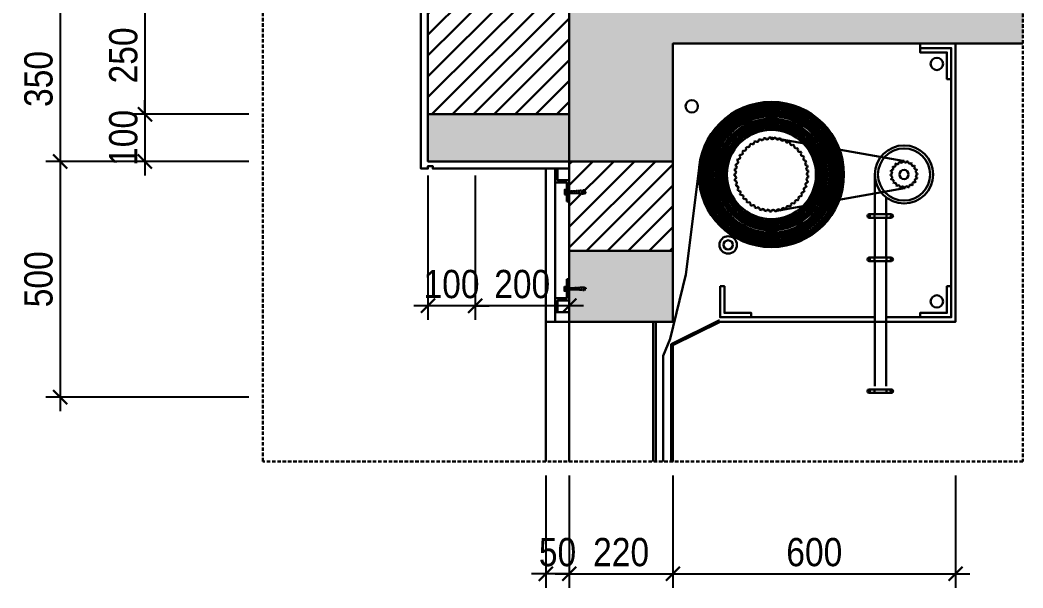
# Model space of a CAD drawing. Header units: millimetres. Extents: x -82962 to 19744, y -138000 to 4535.
# Drawn here: x 1820 to 3948, y -92287 to -91082 of the extents above; entities that cross this region are included whole.
import ezdxf

# ---------------------------------------------------------------- set-up
doc = ezdxf.new("R2010")
doc.units = ezdxf.units.MM
doc.header["$LTSCALE"] = 1000
doc.header["$MEASUREMENT"] = 0
doc.header["$PDMODE"] = 3
doc.linetypes.add('HIDDEN', pattern=[0.375, 0.25, -0.125])
doc.layers.get('0').update_dxf_attribs({"lineweight": 30})
doc.layers.get('DEFPOINTS').update_dxf_attribs({"color": 4, "lineweight": 30})
doc.layers.add('DIM KT', color=9, linetype='Continuous')
doc.layers.add('NETDUT', color=8, linetype='Continuous')
doc.layers.add('THAY', color=4, linetype='Continuous', lineweight=30)
doc.styles.add('ARIAL', font='arial.ttf', dxfattribs={"width": 0.85})
doc.linetypes.add('FENCELINE2', pattern='A,0.25,-0.1,[132,ltypeshp.shx,S=0.1,R=0,X=-0.1,Y=0],-0.1,1', length=1.45)
doc.linetypes.add('ZIGZAG', pattern='A,0.0001,-0.2,[131,ltypeshp.shx,S=0.2,R=0,X=-0.2,Y=0],-0.4,[131,ltypeshp.shx,S=0.2,R=180,X=0.2,Y=0],-0.2', length=0.8001)
doc.dimstyles.new('DIM 1-100', dxfattribs={"dimscale": 0, "dimtxt": 2, "dimasz": 1, "dimexe": 1, "dimexo": 1, "dimgap": 0.5, "dimtad": 1, "dimdec": 4, "dimrnd": 1, "dimdsep": 46, "dimtxsty": 'ARIAL', "dimblk1": 'ARCHTICK', "dimblk2": 'ARCHTICK', "dimsah": 1, "dimcen": 2, "dimdle": 1, "dimclrd": 9, "dimclre": 9, "dimclrt": 1, "dimadec": 0, "dimazin": 0, "dimtfac": 1, "dimtdec": 4, "dimtix": 1, "dimtmove": 2, "dimatfit": 3, "dimldrblk": 'DOT', "dimfxl": 1, "dimtvp": 1, "dimtolj": 1, "dimarcsym": 0})

# ---------------------------------------------------------------- blocks, each defined once
blk = doc.blocks.new('OC')
at = {"layer": 'DIM KT', "ltscale": 0.2}
for p, q in [((-892.4, -91809.8), (-887.4, -91809.8)), ((-892.4, -91814.2), (-887.4, -91814.2))]:
    blk.add_line(p, q, dxfattribs=at)
blk.add_lwpolyline([(-892.4, -91806.9), (-887.4, -91806.9), (-887.4, -91816.9), (-892.4, -91816.9)], close=True, dxfattribs=at)
at = {"layer": 'NETDUT', "linetype": 'HIDDEN', "ltscale": 0.01}
for p, q in [((-887.4, -91809.9), (-847.4, -91809.9)), ((-887.4, -91813.9), (-847.4, -91813.9)), ((-850.6, -91807.9), (-850.6, -91811.9)), ((-850.6, -91809.9), (-850.6, -91813.9)), ((-850.6, -91811.9), (-850.6, -91815.9)), ((-847.4, -91809.9), (-847.4, -91813.9))]:
    blk.add_line(p, q, dxfattribs=at)
for centre, start, end in [((-879.9, -91596.9), 269.3144, 277.887), ((-879.9, -92026.9), 82.113, 90.6856)]:
    blk.add_arc(centre, 213, start, end, dxfattribs=at)
blk = doc.blocks.new('_ARCHTICK')
at = {"color": 0, "linetype": 'ByBlock', "const_width": 0.15}
blk.add_lwpolyline([(-0.5, -0.5), (0.5, 0.5)], dxfattribs=at)
blk = doc.blocks.new('*D738')
at = {"layer": 'DEFPOINTS', "color": 0, "ltscale": 0.2, "transparency": 16777216}
for p in [(2335, -91031.9), (1904.5, -91381.9), (2335, -91381.9)]:
    blk.add_point(p, dxfattribs=at)
at = {"layer": 'THAY', "color": 9, "lineweight": -2, "ltscale": 0.2, "transparency": 16777216}
for p, q in [((1904.5, -91001.9), (1904.5, -91411.9)), ((2305, -91031.9), (1874.5, -91031.9)), ((2305, -91381.9), (1874.5, -91381.9))]:
    blk.add_line(p, q, dxfattribs=at)
at = {"layer": 'THAY', "color": 9, "lineweight": -2, "ltscale": 0.2, "transparency": 16777216, "xscale": 30, "yscale": 30, "zscale": 30}
for p, rotation in [((1904.5, -91031.9), 90), ((1904.5, -91381.9), 270)]:
    blk.add_blockref('_ARCHTICK', p, dxfattribs=dict(at, rotation=rotation))
at = {"layer": 'THAY', "color": 1, "ltscale": 0.2, "transparency": 16777216, "insert": (1858.9, -91206.9), "char_height": 60, "attachment_point": 5, "rotation": 90, "style": 'ARIAL'}
blk.add_mtext('\\A1;350', dxfattribs=at)
blk = doc.blocks.new('_DOT')
at = {"color": 0, "linetype": 'ByBlock', "ltscale": 10}
blk.add_line((-0.5, 0), (-1, 0), dxfattribs=at)
at = {"color": 0, "linetype": 'ByBlock', "ltscale": 10, "const_width": 0.5}
blk.add_lwpolyline([(-0.25, 0, 1), (0.25, 0, 1)], format="xyb", close=True, dxfattribs=at)
blk = doc.blocks.new('*D739')
at = {"layer": 'DEFPOINTS', "color": 0, "ltscale": 0.2, "transparency": 16777216}
for p in [(2335, -91031.9), (2084.5, -91281.9), (2335, -91281.9)]:
    blk.add_point(p, dxfattribs=at)
at = {"layer": 'THAY', "color": 9, "lineweight": -2, "ltscale": 0.2, "transparency": 16777216}
for p, q in [((2084.5, -91001.9), (2084.5, -91311.9)), ((2305, -91031.9), (2054.5, -91031.9)), ((2305, -91281.9), (2054.5, -91281.9))]:
    blk.add_line(p, q, dxfattribs=at)
at = {"layer": 'THAY', "color": 9, "lineweight": -2, "ltscale": 0.2, "transparency": 16777216, "xscale": 30, "yscale": 30, "zscale": 30}
for p, rotation in [((2084.5, -91031.9), 90), ((2084.5, -91281.9), 270)]:
    blk.add_blockref('_ARCHTICK', p, dxfattribs=dict(at, rotation=rotation))
at = {"layer": 'THAY', "color": 1, "ltscale": 0.2, "transparency": 16777216, "insert": (2038.9, -91156.9), "char_height": 60, "attachment_point": 5, "rotation": 90, "style": 'ARIAL'}
blk.add_mtext('\\A1;250', dxfattribs=at)
blk = doc.blocks.new('*D740')
at = {"layer": 'DEFPOINTS', "color": 0, "ltscale": 0.2, "transparency": 16777216}
for p in [(2335, -91281.9), (2084.5, -91381.9), (2335, -91381.9)]:
    blk.add_point(p, dxfattribs=at)
at = {"layer": 'THAY', "color": 9, "lineweight": -2, "ltscale": 0.2, "transparency": 16777216}
for p, q in [((2084.5, -91281.9), (2084.5, -91251.9)), ((2305, -91281.9), (2054.5, -91281.9)), ((2084.5, -91281.9), (2084.5, -91381.9)), ((2305, -91381.9), (2054.5, -91381.9)), ((2084.5, -91381.9), (2084.5, -91411.9))]:
    blk.add_line(p, q, dxfattribs=at)
at = {"layer": 'THAY', "color": 9, "lineweight": -2, "ltscale": 0.2, "transparency": 16777216, "xscale": 30, "yscale": 30, "zscale": 30}
for p, rotation in [((2084.5, -91281.9), 270), ((2084.5, -91381.9), 90)]:
    blk.add_blockref('_ARCHTICK', p, dxfattribs=dict(at, rotation=rotation))
at = {"layer": 'THAY', "color": 1, "ltscale": 0.2, "transparency": 16777216, "insert": (2038.9, -91331.9), "char_height": 60, "attachment_point": 5, "rotation": 90, "style": 'ARIAL'}
blk.add_mtext('\\A1;100', dxfattribs=at)
blk = doc.blocks.new('*D771')
at = {"layer": 'DEFPOINTS', "color": 0, "ltscale": 0.2, "transparency": 16777216}
for p in [(2985.3, -92018.5), (3205.3, -92018.5), (3205.3, -92256.8)]:
    blk.add_point(p, dxfattribs=at)
at = {"layer": 'THAY', "color": 9, "lineweight": -2, "ltscale": 0.2, "transparency": 16777216}
for p, q in [((2985.3, -92048.5), (2985.3, -92286.8)), ((3205.3, -92048.5), (3205.3, -92286.8)), ((2955.3, -92256.8), (3235.3, -92256.8))]:
    blk.add_line(p, q, dxfattribs=at)
at = {"layer": 'THAY', "color": 9, "lineweight": -2, "ltscale": 0.2, "transparency": 16777216, "xscale": 30, "yscale": 30, "zscale": 30, "rotation": 180}
blk.add_blockref('_ARCHTICK', (2985.3, -92256.8), dxfattribs=at)
at = {"layer": 'THAY', "color": 9, "lineweight": -2, "ltscale": 0.2, "transparency": 16777216, "xscale": 30, "yscale": 30, "zscale": 30}
blk.add_blockref('_ARCHTICK', (3205.3, -92256.8), dxfattribs=at)
at = {"layer": 'THAY', "color": 1, "ltscale": 0.2, "transparency": 16777216, "insert": (3095.3, -92211.2), "char_height": 60, "attachment_point": 5, "style": 'ARIAL'}
blk.add_mtext('\\A1;220', dxfattribs=at)
blk = doc.blocks.new('*D772')
at = {"layer": 'DEFPOINTS', "color": 0, "ltscale": 0.2, "transparency": 16777216}
for p in [(2935.3, -92018.5), (2985.3, -92018.5), (2935.3, -92256.8)]:
    blk.add_point(p, dxfattribs=at)
at = {"layer": 'THAY', "color": 9, "lineweight": -2, "ltscale": 0.2, "transparency": 16777216}
for p, q in [((2935.3, -92048.5), (2935.3, -92286.8)), ((2985.3, -92048.5), (2985.3, -92286.8)), ((2935.3, -92256.8), (2905.3, -92256.8)), ((2985.3, -92256.8), (2935.3, -92256.8)), ((2985.3, -92256.8), (3015.3, -92256.8))]:
    blk.add_line(p, q, dxfattribs=at)
at = {"layer": 'THAY', "color": 9, "lineweight": -2, "ltscale": 0.2, "transparency": 16777216, "xscale": 30, "yscale": 30, "zscale": 30}
blk.add_blockref('_ARCHTICK', (2935.3, -92256.8), dxfattribs=at)
at = {"layer": 'THAY', "color": 9, "lineweight": -2, "ltscale": 0.2, "transparency": 16777216, "xscale": 30, "yscale": 30, "zscale": 30, "rotation": 180}
blk.add_blockref('_ARCHTICK', (2985.3, -92256.8), dxfattribs=at)
at = {"layer": 'THAY', "color": 1, "ltscale": 0.2, "transparency": 16777216, "insert": (2960.3, -92211.2), "char_height": 60, "attachment_point": 5, "style": 'ARIAL'}
blk.add_mtext('\\A1;50', dxfattribs=at)
blk = doc.blocks.new('*D773')
at = {"layer": 'DEFPOINTS', "color": 0, "ltscale": 0.2, "transparency": 16777216}
for p in [(3205.3, -92018.5), (3805.3, -92018.5), (3805.3, -92256.8)]:
    blk.add_point(p, dxfattribs=at)
at = {"layer": 'THAY', "color": 9, "lineweight": -2, "ltscale": 0.2, "transparency": 16777216}
for p, q in [((3205.3, -92048.5), (3205.3, -92286.8)), ((3805.3, -92048.5), (3805.3, -92286.8)), ((3175.3, -92256.8), (3835.3, -92256.8))]:
    blk.add_line(p, q, dxfattribs=at)
at = {"layer": 'THAY', "color": 9, "lineweight": -2, "ltscale": 0.2, "transparency": 16777216, "xscale": 30, "yscale": 30, "zscale": 30, "rotation": 180}
blk.add_blockref('_ARCHTICK', (3205.3, -92256.8), dxfattribs=at)
at = {"layer": 'THAY', "color": 9, "lineweight": -2, "ltscale": 0.2, "transparency": 16777216, "xscale": 30, "yscale": 30, "zscale": 30}
blk.add_blockref('_ARCHTICK', (3805.3, -92256.8), dxfattribs=at)
at = {"layer": 'THAY', "color": 1, "ltscale": 0.2, "transparency": 16777216, "insert": (3505.3, -92211.2), "char_height": 60, "attachment_point": 5, "style": 'ARIAL'}
blk.add_mtext('\\A1;600', dxfattribs=at)
blk = doc.blocks.new('*D775')
at = {"layer": 'DEFPOINTS', "color": 0, "ltscale": 0.2, "transparency": 16777216}
for p in [(2335, -91381.9), (1904.5, -91881.9), (2335, -91881.9)]:
    blk.add_point(p, dxfattribs=at)
at = {"layer": 'THAY', "color": 9, "lineweight": -2, "ltscale": 0.2, "transparency": 16777216}
for p, q in [((1904.5, -91351.9), (1904.5, -91911.9)), ((2305, -91381.9), (1874.5, -91381.9)), ((2305, -91881.9), (1874.5, -91881.9))]:
    blk.add_line(p, q, dxfattribs=at)
at = {"layer": 'THAY', "color": 9, "lineweight": -2, "ltscale": 0.2, "transparency": 16777216, "xscale": 30, "yscale": 30, "zscale": 30}
for p, rotation in [((1904.5, -91381.9), 90), ((1904.5, -91881.9), 270)]:
    blk.add_blockref('_ARCHTICK', p, dxfattribs=dict(at, rotation=rotation))
at = {"layer": 'THAY', "color": 1, "ltscale": 0.2, "transparency": 16777216, "insert": (1858.9, -91631.9), "char_height": 60, "attachment_point": 5, "rotation": 90, "style": 'ARIAL'}
blk.add_mtext('\\A1;500', dxfattribs=at)
blk = doc.blocks.new('*D777')
at = {"layer": 'DEFPOINTS', "color": 0, "ltscale": 0.2, "transparency": 16777216}
for p in [(2785.3, -91381.9), (2985.3, -91381.9), (2785.3, -91688.1)]:
    blk.add_point(p, dxfattribs=at)
at = {"layer": 'THAY', "color": 9, "lineweight": -2, "ltscale": 0.2, "transparency": 16777216}
for p, q in [((2785.3, -91411.9), (2785.3, -91718.1)), ((2985.3, -91411.9), (2985.3, -91718.1)), ((3015.3, -91688.1), (2755.3, -91688.1))]:
    blk.add_line(p, q, dxfattribs=at)
at = {"layer": 'THAY', "color": 9, "lineweight": -2, "ltscale": 0.2, "transparency": 16777216, "xscale": 30, "yscale": 30, "zscale": 30, "rotation": 180}
blk.add_blockref('_ARCHTICK', (2785.3, -91688.1), dxfattribs=at)
at = {"layer": 'THAY', "color": 9, "lineweight": -2, "ltscale": 0.2, "transparency": 16777216, "xscale": 30, "yscale": 30, "zscale": 30}
blk.add_blockref('_ARCHTICK', (2985.3, -91688.1), dxfattribs=at)
at = {"layer": 'THAY', "color": 1, "ltscale": 0.2, "transparency": 16777216, "insert": (2885.3, -91642.4), "char_height": 60, "attachment_point": 5, "style": 'ARIAL'}
blk.add_mtext('\\A1;200', dxfattribs=at)
blk = doc.blocks.new('*D778')
at = {"layer": 'DEFPOINTS', "color": 0, "ltscale": 0.2, "transparency": 16777216}
for p in [(2685.3, -91381.9), (2785.3, -91381.9), (2685.3, -91688.1)]:
    blk.add_point(p, dxfattribs=at)
at = {"layer": 'THAY', "color": 9, "lineweight": -2, "ltscale": 0.2, "transparency": 16777216}
for p, q in [((2685.3, -91411.9), (2685.3, -91718.1)), ((2785.3, -91411.9), (2785.3, -91718.1)), ((2685.3, -91688.1), (2655.3, -91688.1)), ((2785.3, -91688.1), (2685.3, -91688.1)), ((2785.3, -91688.1), (2815.3, -91688.1))]:
    blk.add_line(p, q, dxfattribs=at)
at = {"layer": 'THAY', "color": 9, "lineweight": -2, "ltscale": 0.2, "transparency": 16777216, "xscale": 30, "yscale": 30, "zscale": 30}
blk.add_blockref('_ARCHTICK', (2685.3, -91688.1), dxfattribs=at)
at = {"layer": 'THAY', "color": 9, "lineweight": -2, "ltscale": 0.2, "transparency": 16777216, "xscale": 30, "yscale": 30, "zscale": 30, "rotation": 180}
blk.add_blockref('_ARCHTICK', (2785.3, -91688.1), dxfattribs=at)
at = {"layer": 'THAY', "color": 1, "ltscale": 0.2, "transparency": 16777216, "insert": (2735.3, -91642.4), "char_height": 60, "attachment_point": 5, "style": 'ARIAL'}
blk.add_mtext('\\A1;100', dxfattribs=at)

msp = doc.modelspace()

# ---------------------------------------------------------------- hatches: boundary and pattern name
at = {"layer": 'THAY', "ltscale": 0.2}
h = msp.add_hatch(dxfattribs=at)
h.set_pattern_fill('ANSI31', color=256, scale=250, style=0)
h.set_pattern_definition([(45, (2685.308, -91731.885), (-22.09709, 22.09709), [])])
h.paths.add_polyline_path([(3095.30803, -87231.88476), (2985.30803, -87231.88476), (2985.30803, -87431.88476), (3095.30803, -87431.88476)])
h.paths.add_polyline_path([(3095.30803, -87781.88476), (2985.30803, -87781.88476), (2985.30803, -88681.88476), (3095.30803, -88681.88476)])
h.paths.add_polyline_path([(2985.30803, -91031.88476), (2685.30803, -91031.88476), (2685.30803, -91281.88476), (2985.30803, -91281.88476)])
h.paths.add_polyline_path([(3205.30803, -91381.88476), (2985.30803, -91381.88476), (2985.30803, -91571.88476), (3205.30803, -91571.88476)])
h = msp.add_hatch(color=256, dxfattribs=at)
h.paths.add_polyline_path([(3205.30803, -87531.88476), (3948.14358, -87531.88476), (3948.14358, -87431.88476), (2985.30803, -87431.88476), (2985.30803, -87681.88476), (2985.30803, -87781.88476), (3205.30803, -87781.88476)])
h.paths.add_polyline_path([(3095.30803, -88681.88476), (2985.30803, -88681.88476), (2985.30803, -88781.88476), (3095.30803, -88781.88476)])
h.paths.add_polyline_path([(2985.30803, -88681.88476), (2785.30803, -88681.88476), (2785.30803, -88781.88476), (2985.30803, -88781.88476)])
h.paths.add_polyline_path([(3205.30803, -91131.88476), (3948.14358, -91131.88476), (3948.14358, -91031.88476), (2985.30803, -91031.88476), (2985.30803, -91381.88476), (3205.30803, -91381.88476)])
h.paths.add_polyline_path([(2985.30803, -91281.88476), (2685.30803, -91281.88476), (2685.30803, -91381.88476), (2985.30803, -91381.88476)])
h.paths.add_polyline_path([(3205.30803, -91571.88476), (2985.30803, -91571.88476), (2985.30803, -91721.88476), (3205.30803, -91721.88476)])

# ---------------------------------------------------------------- linework, layer by layer
at = {"layer": 'THAY', "ltscale": 0.02}
msp.add_line((2985.30803, -92018.53816), (2985.30803, -86962.3163), dxfattribs=at)
at = {"layer": 'THAY'}
for p, q in [((3729.98494, -91141.16077), (3729.98494, -91150.43678)), ((2985.30803, -91381.88476), (2685.30803, -91381.88476)), ((3205.30803, -91621.88476), (3205.30803, -91721.88476)), ((2935.30803, -91721.88476), (2935.30803, -92018.53816)), ((3163.40414, -91721.88476), (3163.40414, -92018.53816)), ((3169.06287, -91721.88476, 0), (3169.06287, -92018.53816, 0)), ((3634.04008, -91721.88476), (3634.04008, -91858.53816)), ((3657.59117, -91721.88476), (3657.59117, -91858.53816)), ((3729.98494, -91712.60876), (3729.98494, -91703.33275))]:
    msp.add_line(p, q, dxfattribs=at)
at = {"layer": 'THAY', "linetype": 'FENCELINE2'}
for p, q in [((3693.45004, -91380.81279), (3412.64645, -91331.21009)), ((3421.2875, -91487.58597), (3696.96026, -91438.35395))]:
    msp.add_line(p, q, dxfattribs=at)
at = {"layer": 'THAY', "ltscale": 0.2}
for p, q in [((2955.30803, -91396.88476), (2960.30803, -91396.88476)), ((2980.30803, -91466.88476), (2985.30803, -91466.88476)), ((2980.30803, -91631.88476), (2985.30803, -91631.88476)), ((2985.30803, -91721.88476), (2935.30803, -91721.88476)), ((2985.30803, -91701.88476), (2955.30803, -91701.88476))]:
    msp.add_line(p, q, dxfattribs=at)
at = {"layer": 'THAY', "linetype": 'Continuous', "ltscale": 5}
for p, q in [((3634.04008, -91409.54891), (3634.04008, -91493.83449)), ((3657.59117, -91458.05627), (3657.59117, -91493.83449)), ((3668.87156, -91493.83449), (3621.94414, -91493.83449)), ((3668.87156, -91501.41231), (3621.94414, -91501.41231)), ((3632.99739, -91493.83449), (3632.99739, -91501.41231)), ((3634.04008, -91501.41231), (3634.04008, -91585.82368)), ((3657.59117, -91501.41231), (3657.59117, -91585.82368)), ((3658.60278, -91493.83449), (3658.60278, -91501.41231)), ((3668.87156, -91585.82368), (3621.94414, -91585.82368)), ((3668.87156, -91593.4015), (3621.94414, -91593.4015)), ((3632.99739, -91585.82368), (3632.99739, -91593.4015)), ((3634.04008, -91593.4015), (3634.04008, -91721.88476)), ((3657.59117, -91593.4015), (3657.59117, -91721.88476)), ((3658.60278, -91585.82368), (3658.60278, -91593.4015)), ((3668.87156, -91865.52302), (3621.94414, -91865.52302)), ((3632.99739, -91865.52302), (3632.99739, -91873.10084)), ((3658.60278, -91865.52302), (3658.60278, -91873.10084)), ((3668.87156, -91873.10084), (3621.94414, -91873.10084))]:
    msp.add_line(p, q, dxfattribs=at)
at = {"layer": 'THAY', "linetype": 'HIDDEN', "ltscale": 0.03}
msp.add_lwpolyline([(2334.96607, -87231.88476), (3948.14358, -87231.88476), (3948.14358, -92018.53816), (2334.96607, -92018.53816)], close=True, dxfattribs=at)
at = {"layer": 'THAY', "ltscale": 0.2}
for points in [[(2985.30803, -90981.88476), (2970.30803, -90981.88476), (2970.30803, -90996.88476), (2670.30803, -91016.88476), (2670.30803, -91396.88476), (2685.30803, -91396.88476)], [(2670.30803, -91396.88476), (2685.30803, -91396.88476), (2685.30803, -91391.88476), (2695.30803, -91391.88476), (2695.30803, -91396.88476), (2739.15901, -91396.88476)], [(2695.30803, -91396.88476), (2985.30803, -91396.88476)], [(2935.30803, -91396.88476), (2935.30803, -91721.88476)], [(2955.30803, -91396.88476), (2955.30803, -91721.88476)], [(2955.30803, -91396.88476), (2955.30803, -91426.88476), (2980.30803, -91426.88476), (2980.30803, -91466.88476)], [(2960.30803, -91396.88476), (2960.30803, -91421.88476), (2985.30803, -91421.88476), (2985.30803, -91466.88476)], [(2955.30803, -91701.88476), (2955.30803, -91671.88476), (2980.30803, -91671.88476), (2980.30803, -91631.88476)], [(2960.30803, -91701.88476), (2960.30803, -91676.88476), (2985.30803, -91676.88476), (2985.30803, -91631.88476)]]:
    msp.add_lwpolyline(points, dxfattribs=at)
msp.add_lwpolyline([(2685.30803, -91281.88476), (2985.30803, -91281.88476), (2985.30803, -91031.88476), (2685.30803, -91031.88476)], close=True, dxfattribs=at)
at = {"layer": 'THAY', "ltscale": 0.5}
for points in [[(3948.14358, -91031.88476), (2985.30803, -91031.88476), (2985.30803, -91381.88476), (3205.30803, -91381.88476), (3205.30803, -91131.88476), (3948.14358, -91131.88476)], [(2985.30803, -91381.88476), (2685.30803, -91381.88476), (2685.30803, -91281.88476), (2985.30803, -91281.88476)]]:
    msp.add_lwpolyline(points, dxfattribs=at)
at = {"layer": 'THAY', "elevation": 0}
for points in [[(3657.59117, -91712.60876), (3796.03202, -91712.60876), (3796.03202, -91141.16077), (3729.98494, -91141.16077), (3729.98494, -91131.88476), (3805.30803, -91131.88476), (3805.30803, -91721.88476), (3305.30803, -91721.88476)], [(3305.30803, -91712.60876), (3634.04008, -91712.60876)]]:
    msp.add_lwpolyline(points, dxfattribs=at)
at = {"layer": 'THAY', "flags": 128}
for points in [[(3796.03202, -91207.20785), (3786.75602, -91207.20785), (3786.75602, -91150.43678), (3729.98494, -91150.43678), (3729.98494, -91141.16077), (3796.03202, -91141.16077)], [(3305.30803, -91646.56167), (3314.58404, -91646.56167), (3314.58404, -91703.33275), (3371.35511, -91703.33275), (3371.35511, -91712.60876), (3305.30803, -91712.60876)], [(3796.03202, -91646.56167), (3786.75602, -91646.56167), (3786.75602, -91703.33275), (3729.98494, -91703.33275), (3729.98494, -91712.60876), (3796.03202, -91712.60876)]]:
    msp.add_lwpolyline(points, close=True, dxfattribs=at)
at = {"layer": 'THAY', "linetype": 'Continuous'}
msp.add_lwpolyline([(2985.30803, -91381.88476), (3205.30803, -91381.88476), (3205.30803, -91571.88476), (2985.30803, -91571.88476)], close=True, dxfattribs=at)
at = {"layer": 'THAY', "linetype": 'FENCELINE2', "ltscale": 0.1}
msp.add_lwpolyline([(3261.41502, -91390.18231), (3232.2773, -91621.88476), (3199.68734, -91758.23733), (3184.70459, -91794.18483), (3184.70459, -92018.53816)], dxfattribs=at)
at = {"layer": 'THAY', "ltscale": 0.5}
msp.add_lwpolyline([(2985.30803, -91571.88476), (3205.30803, -91571.88476), (3205.30803, -91721.88476), (2985.30803, -91721.88476)], close=True, dxfattribs=at)
at = {"layer": 'THAY'}
for points in [[(3303.74817, -91718.76504), (3201.82008, -91769.72909), (3201.82008, -92018.53816)], [(3305.30803, -91721.88476), (3205.30803, -91771.88476), (3205.30804, -92018.53816)]]:
    msp.add_lwpolyline(points, dxfattribs=at)
at = {"layer": 'THAY', "linetype": 'Continuous', "ltscale": 5}
for centre, radius in [((3765.39401, -91174.86856, 0), 13.12395), ((3245.22206, -91264.86856), 13.12395), ((3414.23659, -91409.54891), 154.04382), ((3414.23659, -91409.54891), 146.29376), ((3414.23659, -91409.54891), 144.13397), ((3414.23659, -91409.54891), 135.97429), ((3414.23659, -91409.54891), 134.11504), ((3414.23659, -91409.54891), 126.46649), ((3414.23659, -91409.54891), 123.39826), ((3414.23659, -91409.54891), 114.83807), ((3414.23659, -91409.54891), 113.2436), ((3414.23659, -91409.54891), 105.40384), ((3414.23659, -91409.54891), 102.35406), ((3414.23659, -91409.54891), 94.64814), ((3621.94414, -91497.6234), 1.51279), ((3668.87156, -91497.6234), 1.51279), ((3621.94414, -91589.61259), 1.51279), ((3668.87156, -91589.61259), 1.51279), ((3765.39401, -91678.90096), 13.12395), ((3621.94414, -91869.31193), 1.51279), ((3668.87156, -91869.31193), 1.51279)]:
    msp.add_circle(centre, radius, dxfattribs=at)
at = {"layer": 'THAY', "linetype": 'ZIGZAG', "ltscale": 0.0005}
for radius in [150, 139.79419, 130.36066, 118.57771, 109.62432, 98.67788]:
    msp.add_circle((3414.23659, -91409.54891), radius, dxfattribs=at)
at = {"layer": 'THAY'}
for centre, radius in [((3695.7701, -91409.54891), 61.73002), ((3695.7701, -91409.54891), 55.30156), ((3695.7701, -91409.54891), 9.8081), ((3322.51125, -91558.90878), 18.50647), ((3322.51125, -91558.90878), 9.68427)]:
    msp.add_circle(centre, radius, dxfattribs=at)
for centre, radius, start, end in [((3414.23659, -91409.54891), 78.35495, 115.16284403, 118.19808099), ((3384.02359, -91337.25317), 3.39452, 203.92165326, 21.43927174), ((3414.23659, -91409.54891), 78.35495, 107.16284402, 110.19808098), ((3394.37924, -91333.75191), 3.39452, 195.92165326, 13.43927174), ((3414.23659, -91409.54891), 78.35495, 99.16284402, 102.19808099), ((3405.1214, -91331.72595), 3.39452, 187.92165326, 5.43927174), ((3414.23659, -91409.54891), 78.35495, 91.16284402, 94.19808099), ((3416.04097, -91331.21473), 3.39452, 179.92165326, 357.43927175), ((3414.23659, -91409.54891), 78.35495, 83.16284402, 86.19808099), ((3426.92542, -91332.2282), 3.39452, 171.92165326, 349.43927174), ((3414.23659, -91409.54891), 78.35495, 75.16284402, 78.19808099), ((3437.56289, -91334.74662), 3.39452, 163.92165326, 341.43927174), ((3414.23659, -91409.54891), 78.35495, 67.16284402, 70.19808099), ((3447.74635, -91338.72098), 3.39452, 155.92165327, 333.43927174), ((3414.23659, -91409.54891), 78.35495, 139.16284402, 142.19808098), ((3357.23032, -91355.7922), 3.39452, 227.92165326, 45.43927174), ((3414.23659, -91409.54891), 78.35495, 131.16284403, 134.19808098), ((3365.26659, -91348.38162), 3.39452, 219.92165326, 37.43927175), ((3414.23659, -91409.54891), 78.35495, 123.16284402, 126.19808099), ((3374.256, -91342.16159), 3.39452, 211.92165326, 29.43927175), ((3414.23659, -91409.54891), 78.35495, 59.16284402, 62.19808099), ((3457.27758, -91344.07393), 3.39452, 147.92165327, 325.43927174), ((3414.23659, -91409.54891), 78.35495, 51.16284402, 54.19808099), ((3465.97106, -91350.70128), 3.39452, 139.92165327, 317.43927174), ((3414.23659, -91409.54891), 78.35495, 43.16284402, 46.19808099), ((3473.65759, -91358.47403), 3.39452, 131.92165327, 309.43927174), ((3340.29395, -91383.62625), 3.39452, 251.92165327, 69.43927175), ((3414.23659, -91409.54891), 78.35495, 155.16284402, 158.19808099), ((3344.62129, -91373.5877), 3.39452, 243.92165326, 61.43927174), ((3414.23659, -91409.54891), 78.35495, 147.16284402, 150.19808099), ((3350.30361, -91364.2491), 3.39452, 235.92165326, 53.43927174), ((3414.23659, -91409.54891), 78.35495, 35.16284402, 38.19808098), ((3480.18756, -91367.24089), 3.39452, 123.92165327, 301.43927174), ((3414.23659, -91409.54891), 78.35495, 27.16284403, 30.19808098), ((3485.43387, -91376.83123), 3.39452, 115.92165327, 293.43927175), ((3414.23659, -91409.54891), 78.35495, 19.16284402, 22.19808099), ((3695.7701, -91409.54891), 28.82962, 108.1161442, 112.61584948), ((3690.08848, -91381.28468), 3.39452, 194.74107052, 7.99092317), ((3695.7701, -91409.54891), 28.82962, 90.1161442, 94.61584948), ((3699.10069, -91380.91232), 3.39452, 176.74107052, 349.99092316), ((3695.7701, -91409.54891), 28.82962, 72.1161442, 76.61584948), ((3707.78687, -91383.3431), 3.39452, 158.74107053, 331.99092317), ((3336.01311, -91405.01181), 3.39452, 267.92165327, 85.43927173), ((3414.23659, -91409.54891), 78.35495, 171.16284402, 174.19808099), ((3337.40582, -91394.16936), 3.39452, 259.92165325, 77.43927174), ((3414.23659, -91409.54891), 78.35495, 163.16284402, 166.19808098), ((3489.2944, -91387.05838), 3.39452, 107.92165327, 285.43927174), ((3491.69402, -91397.72328), 3.39452, 99.92165327, 277.43927175), ((3414.23659, -91409.54891), 78.35495, 11.16284403, 14.19808098), ((3414.23659, -91409.54891), 78.35495, 3.16284402, 6.19808099), ((3667.13351, -91406.21832), 3.39452, 266.74107053, 79.99092317), ((3695.7701, -91409.54891), 28.82962, 162.1161442, 166.61584948), ((3669.56429, -91397.53213), 3.39452, 248.74107052, 61.99092316), ((3695.7701, -91409.54891), 28.82962, 144.11614421, 148.61584948), ((3674.56028, -91390.02224), 3.39452, 230.74107052, 43.99092316), ((3695.7701, -91409.54891), 28.82962, 126.1161442, 130.61584948), ((3681.63244, -91384.42375), 3.39452, 212.74107052, 25.99092317), ((3695.7701, -91409.54891), 28.82962, 54.11614421, 58.61584948), ((3715.29677, -91388.33909), 3.39452, 140.74107052, 313.99092316), ((3720.89526, -91395.41124), 3.39452, 122.74107053, 295.99092317), ((3695.7701, -91409.54891), 28.82962, 36.1161442, 40.61584949), ((3724.03432, -91403.86729), 3.39452, 104.74107053, 277.99092317), ((3695.7701, -91409.54891), 28.82962, 18.11614421, 22.61584948), ((3414.23659, -91409.54891), 78.35495, 179.16284402, 182.19808098), ((3336.14293, -91415.94256), 3.39452, 275.92165326, 93.43927174), ((3414.23659, -91409.54891), 78.35495, 187.16284402, 190.19808099), ((3337.79276, -91426.74888), 3.39452, 283.92165327, 101.43927174), ((3491.95303, -91419.53155), 3.39452, 83.92165326, 261.43927174), ((3492.58602, -91408.61836), 3.39452, 91.92165326, 269.43927175), ((3414.23659, -91409.54891), 78.35495, 347.16284402, 350.19808098), ((3414.23659, -91409.54891), 78.35495, 355.16284402, 358.19808098), ((3695.7701, -91409.54891), 28.82962, 180.1161442, 184.61584948), ((3667.50587, -91415.23052), 3.39452, 284.74107053, 97.99092317), ((3695.7701, -91409.54891), 28.82962, 198.11614421, 202.61584948), ((3670.64494, -91423.68657), 3.39452, 302.74107053, 115.99092317), ((3721.9759, -91421.56568), 3.39452, 68.74107052, 241.99092316), ((3695.7701, -91409.54891), 28.82962, 324.11614421, 328.61584948), ((3724.40669, -91412.8795), 3.39452, 86.74107053, 259.99092317), ((3695.7701, -91409.54891), 28.82962, 342.1161442, 346.61584948), ((3695.7701, -91409.54891), 28.82962, 0.1161442, 4.61584948), ((3414.23659, -91409.54891), 78.35495, 195.16284402, 198.19808099), ((3340.93048, -91437.22041), 3.39452, 291.92165327, 109.43927174), ((3414.23659, -91409.54891), 78.35495, 203.16284402, 206.19808099), ((3345.49502, -91447.15336), 3.39452, 299.92165326, 117.43927174), ((3486.19084, -91440.56639), 3.39452, 67.92165327, 245.43927175), ((3414.23659, -91409.54891), 78.35495, 331.16284403, 334.19808099), ((3489.80739, -91430.25044), 3.39452, 75.92165326, 253.43927174), ((3414.23659, -91409.54891), 78.35495, 339.16284402, 342.19808099), ((3695.7701, -91409.54891), 28.82962, 216.1161442, 220.61584949), ((3676.24343, -91430.75872), 3.39452, 320.74107052, 133.99092316), ((3695.7701, -91409.54891), 28.82962, 234.11614421, 238.61584948), ((3683.75333, -91435.75471), 3.39452, 338.74107053, 151.99092317), ((3695.7701, -91409.54891), 28.82962, 252.1161442, 256.61584948), ((3692.43951, -91438.1855), 3.39452, 356.74107052, 169.99092316), ((3695.7701, -91409.54891), 28.82962, 270.1161442, 274.61584948), ((3701.45171, -91437.81313), 3.39452, 14.74107052, 187.99092317), ((3695.7701, -91409.54891), 28.82962, 288.1161442, 292.61584948), ((3709.90776, -91434.67407), 3.39452, 32.74107052, 205.99092317), ((3695.7701, -91409.54891), 28.82962, 306.1161442, 310.61584948), ((3716.97991, -91429.07557), 3.39452, 50.74107052, 223.99092316), ((3414.23659, -91409.54891), 78.35495, 211.16284402, 214.19808098), ((3351.39753, -91456.35437), 3.39452, 307.92165327, 125.43927174), ((3414.23659, -91409.54891), 78.35495, 219.16284402, 222.19808099), ((3358.52314, -91464.64437), 3.39452, 315.92165326, 133.43927174), ((3414.23659, -91409.54891), 78.35495, 227.16284402, 230.19808098), ((3467.35412, -91467.15122), 3.39452, 43.92165326, 221.43927175), ((3414.23659, -91409.54891), 78.35495, 315.16284403, 318.19808099), ((3474.85388, -91459.19811), 3.39452, 51.92165326, 229.43927175), ((3414.23659, -91409.54891), 78.35495, 323.16284402, 326.19808098), ((3481.17379, -91450.27863), 3.39452, 59.92165327, 237.43927175), ((3366.73315, -91471.862), 3.39452, 323.92165326, 141.43927175), ((3414.23659, -91409.54891), 78.35495, 235.16284402, 238.19808099), ((3375.86775, -91477.86677), 3.39452, 331.92165326, 149.43927175), ((3414.23659, -91409.54891), 78.35495, 243.16284402, 246.19808099), ((3385.74917, -91482.54182), 3.39452, 339.92165326, 157.43927175), ((3414.23659, -91409.54891), 78.35495, 251.16284402, 254.19808098), ((3396.18505, -91485.79614), 3.39452, 347.92165327, 165.43927174), ((3414.23659, -91409.54891), 78.35495, 259.16284402, 262.19808098), ((3406.97229, -91487.56639), 3.39452, 355.92165326, 173.43927175), ((3414.23659, -91409.54891), 78.35495, 267.16284403, 270.19808098), ((3417.90092, -91487.81813), 3.39452, 3.92165326, 181.43927175), ((3414.23659, -91409.54891), 78.35495, 275.16284403, 278.19808098), ((3428.75823, -91486.54644), 3.39452, 11.92165326, 189.43927174), ((3414.23659, -91409.54891), 78.35495, 283.16284403, 286.19808099), ((3439.3329, -91483.77608), 3.39452, 19.92165326, 197.43927174), ((3414.23659, -91409.54891), 78.35495, 291.16284402, 294.19808098), ((3449.41909, -91479.56098), 3.39452, 27.92165326, 205.43927175), ((3414.23659, -91409.54891), 78.35495, 299.16284403, 302.19808098), ((3458.82049, -91473.98317), 3.39452, 35.92165326, 213.43927174), ((3414.23659, -91409.54891), 78.35495, 307.16284403, 310.19808099)]:
    msp.add_arc(centre, radius, start, end, dxfattribs=at)
at = {"layer": 'THAY', "linetype": 'Continuous', "ltscale": 5}
for centre, start, end in [((3621.94414, -91497.6234), 90, 270), ((3668.87156, -91497.6234), 270, 90), ((3621.94414, -91589.61259), 90, 270), ((3668.87156, -91589.61259), 270, 90), ((3621.94414, -91869.31193), 90, 270), ((3668.87156, -91869.31193), 270, 90)]:
    msp.add_arc(centre, 3.78891, start, end, dxfattribs=at)

# ---------------------------------------------------------------- block references
at = {"layer": 'THAY', "xscale": -1, "rotation": 180}
msp.add_blockref('OC', (3867.7142, -183258.76952), dxfattribs=at)
at = {"layer": 'THAY'}
msp.add_blockref('OC', (3867.7142, 160), dxfattribs=at)

# ---------------------------------------------------------------- dimensions: what is measured, and where the dimension line sits
at = {"layer": 'THAY', "ltscale": 0.2}
for base, p1, p2, picture, middle in [((1904.53927, -91381.88476), (2334.96607, -91031.88476), (2334.96607, -91381.88476), '*D738', (1858.88442, -91206.88476)), ((2084.53927, -91281.88476), (2334.96607, -91031.88476), (2334.96607, -91281.88476), '*D739', (2038.90489, -91156.88476)), ((2084.53927, -91381.88476), (2334.96607, -91281.88476), (2334.96607, -91381.88476), '*D740', (2038.90489, -91331.88476)), ((1904.53927, -91881.88476), (2334.96607, -91381.88476), (2334.96607, -91881.88476), '*D775', (1858.90489, -91631.88476))]:
    dim = msp.add_linear_dim(base=base, p1=p1, p2=p2, angle=90, dimstyle='DIM 1-100', override={"dimscale": 30}, dxfattribs=at)
    dim.commit()
    dim.dimension.update_dxf_attribs({"geometry": picture, "text_midpoint": middle})
for base, p1, p2, picture, middle in [((2685.30803, -91688.08248), (2785.30803, -91381.88476), (2685.30803, -91381.88476), '*D778', (2735.30803, -91642.4481)), ((2785.30803, -91688.08248), (2985.30803, -91381.88476), (2785.30803, -91381.88476), '*D777', (2885.30803, -91642.4481)), ((2935.30803, -92256.83822), (2985.30803, -92018.53816), (2935.30803, -92018.53816), '*D772', (2960.30803, -92211.20384)), ((3205.30803, -92256.83822), (2985.30803, -92018.53816), (3205.30803, -92018.53816), '*D771', (3095.30803, -92211.20384)), ((3805.30803, -92256.83822), (3205.30803, -92018.53816), (3805.30803, -92018.53816), '*D773', (3505.30803, -92211.20384))]:
    dim = msp.add_linear_dim(base=base, p1=p1, p2=p2, dimstyle='DIM 1-100', override={"dimscale": 30}, dxfattribs=at)
    dim.commit()
    dim.dimension.update_dxf_attribs({"geometry": picture, "text_midpoint": middle})

doc.saveas('drawing.dxf')
